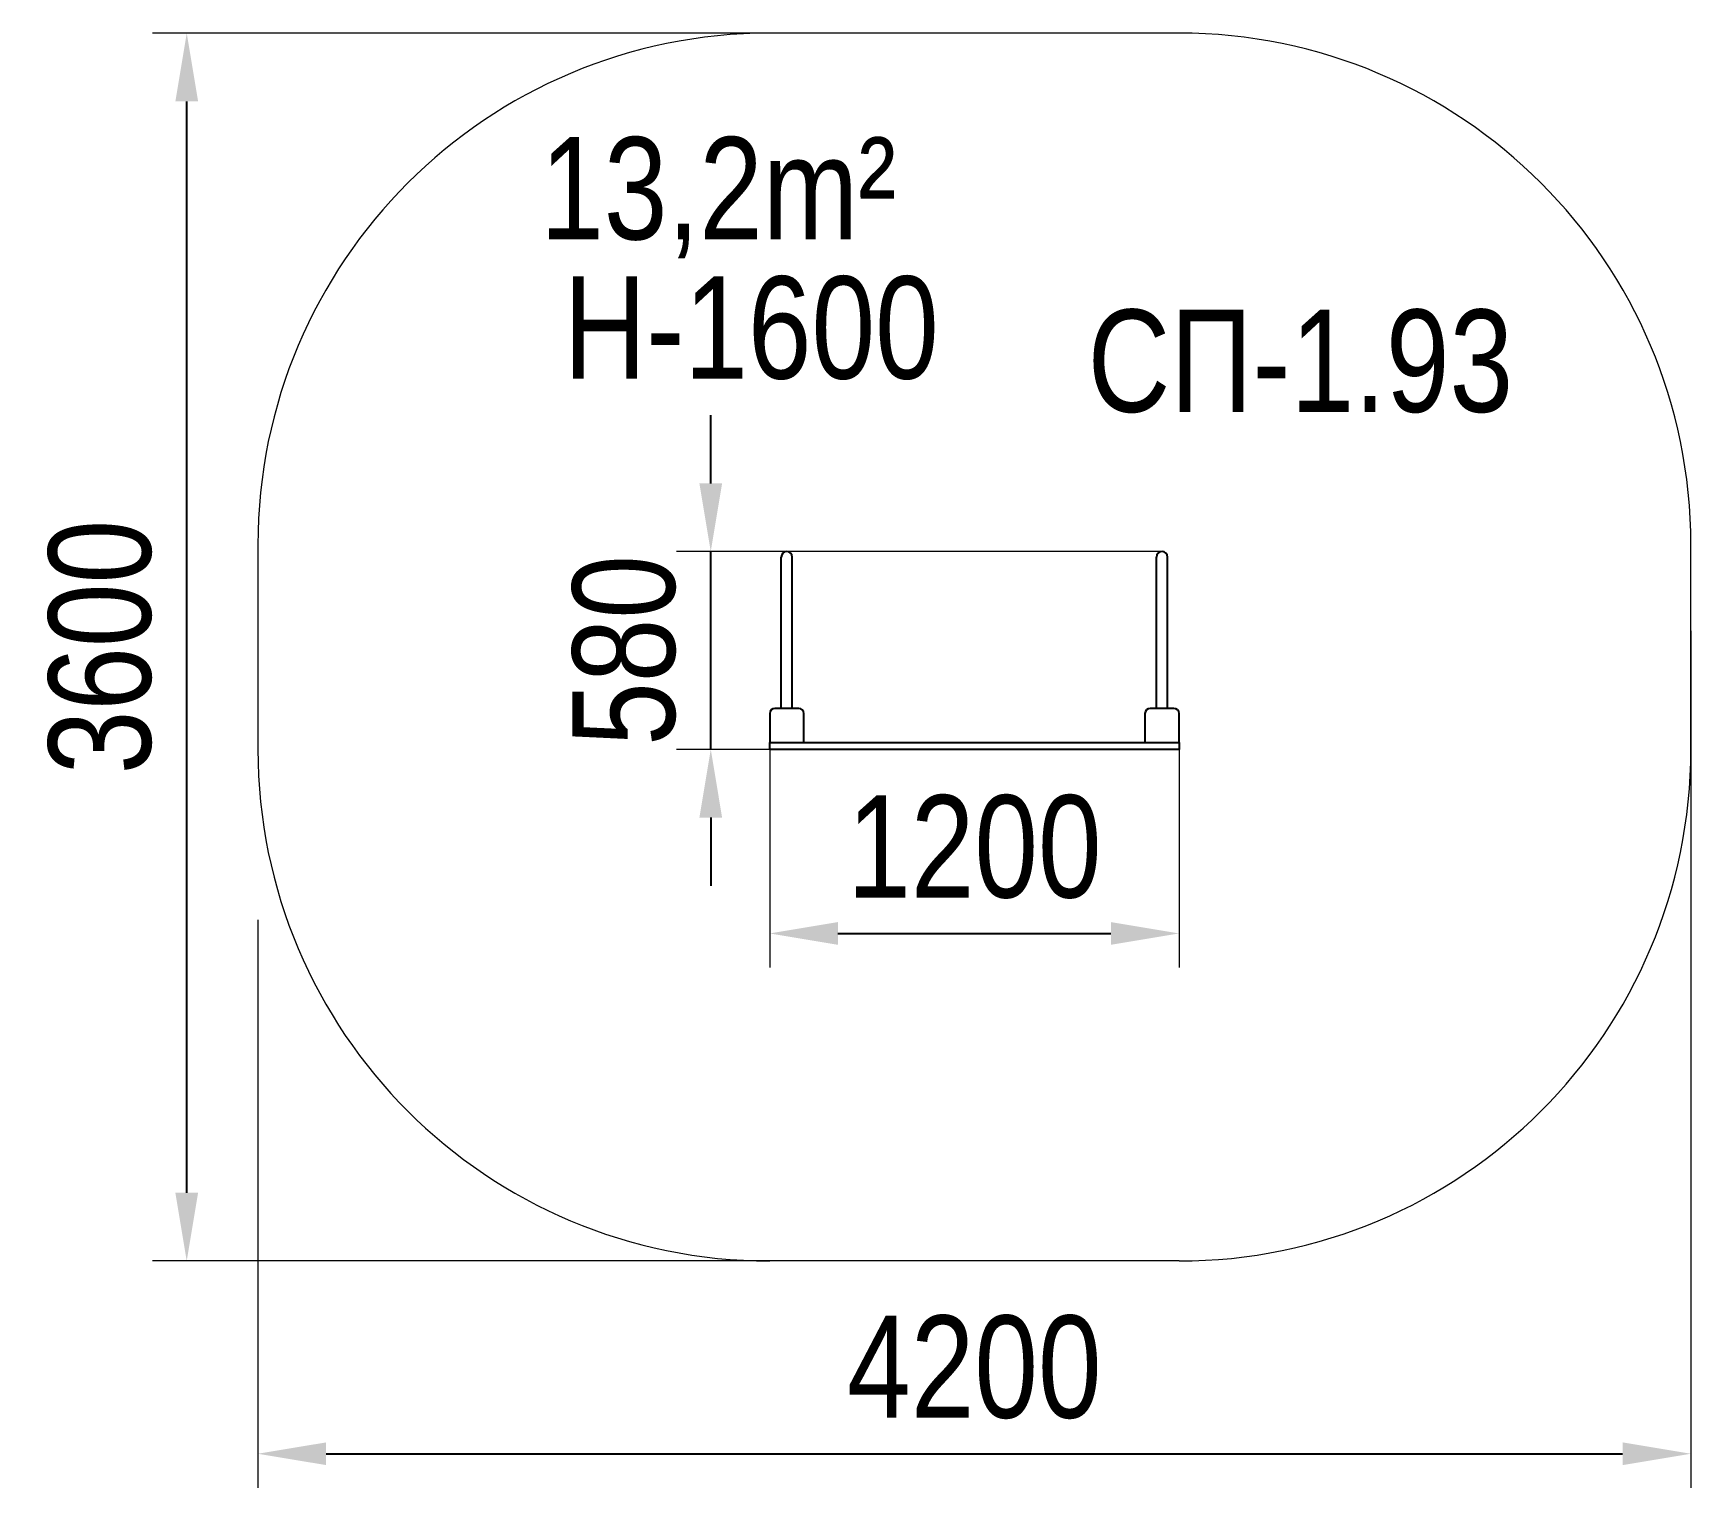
# Model space of a CAD drawing. Header units: millimetres. Extents: x -2712 to 2147, y -2325 to 1940.
import ezdxf

# ---------------------------------------------------------------- set-up
doc = ezdxf.new("R2010")
doc.units = ezdxf.units.MM
for name, color, linetype in [('DIKOM_АРТИКУЛ', 7, 'Continuous'), ('DIKOM_ЗОНА', 80, 'Continuous'), ('DIKOM_ОБЪЕКТ', 7, 'Continuous'), ('DIKOM_РАЗМЕР_ЗОНА', 7, 'Continuous'), ('DIKOM_РАЗМЕР_ОБЪЕКТА', 7, 'Continuous')]:
    doc.layers.add(name, color=color, linetype=linetype)
doc.styles.add('style1', font='arial.ttf', dxfattribs={"width": 0.8})
doc.dimstyles.new('1-50', dxfattribs={"dimtxt": 300, "dimasz": 200, "dimexe": 100, "dimexo": 0, "dimgap": 100, "dimtad": 1, "dimdec": 0, "dimtxsty": 'style1', "dimcen": 0, "dimclrd": 7, "dimclre": 7, "dimadec": 1, "dimazin": 2, "dimtfac": 1, "dimtdec": 0, "dimtmove": 0, "dimatfit": 3, "dimfxl": 0, "dimlwd": 25, "dimlwe": 18, "dimarcsym": 0})

# ---------------------------------------------------------------- blocks, each defined once
blk = doc.blocks.new('*D0')
at = {"layer": 'Defpoints', "color": 0, "transparency": 16777216}
for p in [(-553.3, -159.8), (646.7, -159.8), (646.7, -699.5)]:
    blk.add_point(p, dxfattribs=at)
at = {"layer": 'DIKOM_РАЗМЕР_ОБЪЕКТА', "color": 7, "lineweight": 18, "transparency": 16777216}
for p, q in [((-553.3, -159.8), (-553.3, -799.5)), ((646.7, -159.8), (646.7, -799.5))]:
    blk.add_line(p, q, dxfattribs=at)
at = {"layer": 'DIKOM_РАЗМЕР_ОБЪЕКТА', "color": 7, "lineweight": 25, "transparency": 16777216}
blk.add_line((-353.3, -699.5), (446.7, -699.5), dxfattribs=at)
at = {"layer": 'DIKOM_РАЗМЕР_ОБЪЕКТА', "color": 7, "transparency": 16777216}
for points in [[(-353.3, -666.2), (-353.3, -732.8), (-553.3, -699.5)], [(446.7, -666.2), (446.7, -732.8), (646.7, -699.5)]]:
    blk.add_solid(points, dxfattribs=at)
at = {"layer": 'DIKOM_РАЗМЕР_ОБЪЕКТА', "color": 0, "transparency": 16777216, "insert": (46.7, -446.3), "char_height": 300, "attachment_point": 5, "style": 'style1'}
blk.add_mtext('1200', dxfattribs=at)
blk = doc.blocks.new('*D1')
at = {"layer": 'Defpoints', "color": 0, "transparency": 16777216}
for p in [(-726, 420.2), (596.7, 420.2), (646.7, -159.8)]:
    blk.add_point(p, dxfattribs=at)
at = {"layer": 'DIKOM_РАЗМЕР_ОБЪЕКТА', "color": 7, "lineweight": 25, "transparency": 16777216}
for p, q in [((-726, 620.2), (-726, 820.2)), ((-726, -159.8), (-726, 420.2)), ((-726, -359.8), (-726, -559.8))]:
    blk.add_line(p, q, dxfattribs=at)
at = {"layer": 'DIKOM_РАЗМЕР_ОБЪЕКТА', "color": 7, "lineweight": 18, "transparency": 16777216}
for p, q in [((596.7, 420.2), (-826, 420.2)), ((646.7, -159.8), (-826, -159.8))]:
    blk.add_line(p, q, dxfattribs=at)
at = {"layer": 'DIKOM_РАЗМЕР_ОБЪЕКТА', "color": 7, "transparency": 16777216}
for points in [[(-759.3, 620.2), (-692.7, 620.2), (-726, 420.2)], [(-759.3, -359.8), (-692.7, -359.8), (-726, -159.8)]]:
    blk.add_solid(points, dxfattribs=at)
at = {"layer": 'DIKOM_РАЗМЕР_ОБЪЕКТА', "color": 0, "transparency": 16777216, "insert": (-979.2, 130.2), "char_height": 300, "attachment_point": 5, "rotation": 90, "style": 'style1'}
blk.add_mtext('580', dxfattribs=at)
blk = doc.blocks.new('*D2')
at = {"layer": 'Defpoints', "color": 0, "transparency": 16777216}
for p in [(2146.7, 188.2), (-2053.3, -659.8), (2146.7, -2225)]:
    blk.add_point(p, dxfattribs=at)
at = {"layer": 'DIKOM_РАЗМЕР_ЗОНА', "color": 7, "lineweight": 18, "transparency": 16777216}
for p, q in [((2146.7, 188.2), (2146.7, -2325)), ((-2053.3, -659.8), (-2053.3, -2325))]:
    blk.add_line(p, q, dxfattribs=at)
at = {"layer": 'DIKOM_РАЗМЕР_ЗОНА', "color": 7, "lineweight": 25, "transparency": 16777216}
blk.add_line((-1853.3, -2225), (1946.7, -2225), dxfattribs=at)
at = {"layer": 'DIKOM_РАЗМЕР_ЗОНА', "color": 7, "transparency": 16777216}
for points in [[(-1853.3, -2191.7), (-1853.3, -2258.3), (-2053.3, -2225)], [(1946.7, -2191.7), (1946.7, -2258.3), (2146.7, -2225)]]:
    blk.add_solid(points, dxfattribs=at)
at = {"layer": 'DIKOM_РАЗМЕР_ЗОНА', "color": 0, "transparency": 16777216, "insert": (46.7, -1971.8), "char_height": 300, "attachment_point": 5, "style": 'style1'}
blk.add_mtext('4200', dxfattribs=at)
blk = doc.blocks.new('*D3')
at = {"layer": 'Defpoints', "color": 0, "transparency": 16777216}
for p in [(-2262, 1940.2), (646.7, 1940.2), (353.6, -1659.8)]:
    blk.add_point(p, dxfattribs=at)
at = {"layer": 'DIKOM_РАЗМЕР_ЗОНА', "color": 7, "lineweight": 18, "transparency": 16777216}
for p, q in [((646.7, 1940.2), (-2362, 1940.2)), ((353.6, -1659.8), (-2362, -1659.8))]:
    blk.add_line(p, q, dxfattribs=at)
at = {"layer": 'DIKOM_РАЗМЕР_ЗОНА', "color": 7, "lineweight": 25, "transparency": 16777216}
blk.add_line((-2262, -1459.8), (-2262, 1740.2), dxfattribs=at)
at = {"layer": 'DIKOM_РАЗМЕР_ЗОНА', "color": 7, "transparency": 16777216}
for points in [[(-2295.3, 1740.2), (-2228.7, 1740.2), (-2262, 1940.2)], [(-2295.3, -1459.8), (-2228.7, -1459.8), (-2262, -1659.8)]]:
    blk.add_solid(points, dxfattribs=at)
at = {"layer": 'DIKOM_РАЗМЕР_ЗОНА', "color": 0, "transparency": 16777216, "insert": (-2515.3, 140.2), "char_height": 300, "attachment_point": 5, "rotation": 90, "style": 'style1'}
blk.add_mtext('3600', dxfattribs=at)

msp = doc.modelspace()

# ---------------------------------------------------------------- linework, layer by layer
at = {"layer": 'DIKOM_ЗОНА', "color": 3, "lineweight": 15}
for p, q in [((646.7, 1940.2), (-553.3, 1940.2)), ((-2053.3, 440.2), (-2053.3, -159.8)), ((2146.7, -159.8), (2146.7, 440.2)), ((646.7, -1659.8), (-553.3, -1659.8))]:
    msp.add_line(p, q, dxfattribs=at)
for centre, start, end in [((-553.3, 440.2), 90, 180), ((646.7, 440.2), 0, 90), ((-553.3, -159.8), 180, 270), ((646.7, -159.8), 270, 0)]:
    msp.add_arc(centre, 1500, start, end, dxfattribs=at)
at = {"layer": 'DIKOM_ОБЪЕКТ'}
for p, q in [((-519.3, -39.8), (-519.3, 404.2)), ((-487.3, -39.8), (-487.3, 404.2)), ((580.7, -39.8), (580.7, 404.2)), ((612.7, -39.8), (612.7, 404.2)), ((-468.3, -39.8), (-538.3, -39.8)), ((631.7, -39.8), (561.7, -39.8)), ((-553.3, -54.8), (-553.3, -139.8)), ((-453.3, -139.8), (-453.3, -54.8)), ((546.7, -54.8), (546.7, -139.8)), ((646.7, -139.8), (646.7, -54.8)), ((-553.3, -139.8), (-453.3, -139.8)), ((-553.3, -159.8), (-553.3, -139.8)), ((-553.3, -139.8), (646.7, -139.8)), ((546.7, -139.8), (646.7, -139.8)), ((646.7, -139.8), (646.7, -159.8)), ((646.7, -159.8), (-553.3, -159.8))]:
    msp.add_line(p, q, dxfattribs=at)
for centre, radius, start, end in [((-503.3, 404.2), 16, 0, 180), ((596.7, 404.2), 16, 0, 180), ((-538.3, -54.8), 15, 90, 180), ((-468.3, -54.8), 15, 0, 90), ((561.7, -54.8), 15, 90, 180), ((631.7, -54.8), 15, 0, 90)]:
    msp.add_arc(centre, radius, start, end, dxfattribs=at)

# ---------------------------------------------------------------- texts
at = {"layer": 'DIKOM_АРТИКУЛ', "color": 7, "linetype": 'Continuous', "lineweight": 15, "insert": (378.7, 1129.6), "char_height": 300, "width": 1667.537, "attachment_point": 1, "style": 'style1'}
msp.add_mtext('{\\fArial|b0|i0|c204|p34;СП}-1.93', dxfattribs=at)
at = {"layer": 'DIKOM_РАЗМЕР_ОБЪЕКТА', "char_height": 300, "width": 5885.531, "attachment_point": 1, "style": 'style1'}
for s, insert in [('13,2m²', (-1225.8, 1635.4)), ('H-1600', (-1157.3, 1227.2))]:
    msp.add_mtext(s, dxfattribs=dict(at, insert=insert))

# ---------------------------------------------------------------- dimensions: what is measured, and where the dimension line sits
at = {"layer": 'DIKOM_РАЗМЕР_ЗОНА'}
dim = msp.add_linear_dim(base=(-2262, 1940.2), p1=(353.6, -1659.8), p2=(646.7, 1940.2), angle=90, dimstyle='1-50', dxfattribs=at)
dim.commit()
dim.dimension.update_dxf_attribs({"geometry": '*D3', "text_midpoint": (-2262, 140.2), "dimtype": 160})
dim = msp.add_linear_dim(base=(2146.7, -2225), p1=(-2053.3, -659.8), p2=(2146.7, 188.2), dimstyle='1-50', dxfattribs=at)
dim.commit()
dim.dimension.update_dxf_attribs({"geometry": '*D2', "text_midpoint": (46.7, -2225), "dimtype": 160})
at = {"layer": 'DIKOM_РАЗМЕР_ОБЪЕКТА'}
dim = msp.add_linear_dim(base=(-726, 420.2), p1=(646.7, -159.8), p2=(596.7, 420.2), angle=90, dimstyle='1-50', dxfattribs=at)
dim.commit()
dim.dimension.update_dxf_attribs({"geometry": '*D1', "text_midpoint": (-726, 130.2), "dimtype": 160})
dim = msp.add_linear_dim(base=(646.7, -699.5), p1=(-553.3, -159.8), p2=(646.7, -159.8), dimstyle='1-50', dxfattribs=at)
dim.commit()
dim.dimension.update_dxf_attribs({"geometry": '*D0', "text_midpoint": (46.7, -699.5), "dimtype": 160})

doc.saveas('drawing.dxf')
